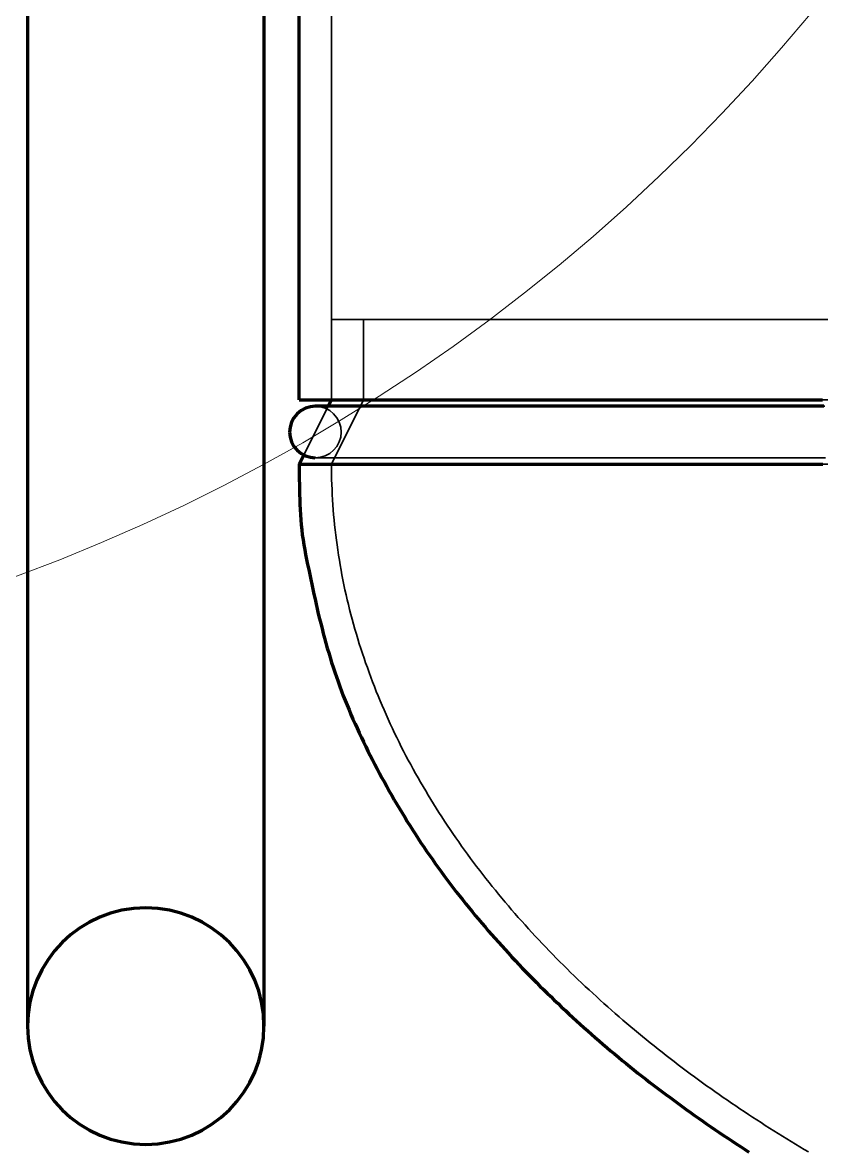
# Model space of a CAD drawing. Header units: millimetres. Extents: x 0 to 2382, y 0 to 420.
# Drawn here: x 269.16 to 277.1, y 219.55 to 230.75 of the extents above; entities that cross this region are included whole.
import ezdxf

# ---------------------------------------------------------------- set-up
doc = ezdxf.new("R2010")
doc.units = ezdxf.units.MM
doc.linetypes.add('IRAM-E-TRAZOS', pattern=[5, 4, -1])
for name, color, linetype, lineweight in [('01-VISIBLE', 7, 'CONTINUOUS', 70), ('02-OCULTA', 4, 'IRAM-E-TRAZOS', 35), ('08-FINA', 5, 'CONTINUOUS', 18)]:
    doc.layers.add(name, color=color, linetype=linetype, lineweight=lineweight)

msp = doc.modelspace()

# ---------------------------------------------------------------- linework, layer by layer
at = {"layer": '01-VISIBLE'}
for p, q in [((269.212, 234.317), (269.212, 230.5)), ((271.562, 234.317), (271.562, 230.5)), ((271.912, 227), (271.912, 231)), ((272.232, 227), (272.2, 226.936)), ((271.958, 226.451), (271.912, 226.36))]:
    msp.add_line(p, q, dxfattribs=at)
for points in [[(269.212, 230.5), (269.212, 230.45), (269.212, 230.4), (269.212, 230.35), (269.212, 230.299), (269.212, 230.249), (269.212, 230.199), (269.212, 230.149), (269.212, 230.099), (269.212, 230.049), (269.212, 229.999), (269.212, 229.949), (269.212, 229.898), (269.212, 229.848), (269.212, 229.798), (269.212, 229.748), (269.212, 229.698), (269.212, 229.648), (269.212, 229.598), (269.212, 229.548), (269.212, 229.497), (269.212, 229.447), (269.212, 229.397), (269.212, 229.347), (269.212, 229.297), (269.212, 229.247), (269.212, 229.197), (269.212, 229.147), (269.212, 229.096), (269.212, 229.046), (269.212, 228.996), (269.212, 228.946), (269.212, 228.896), (269.212, 228.846), (269.212, 228.796), (269.212, 228.746), (269.212, 228.695), (269.212, 228.645), (269.212, 228.595), (269.212, 228.545), (269.212, 228.495), (269.212, 228.445), (269.212, 228.395), (269.212, 228.345), (269.212, 228.294), (269.212, 228.244), (269.212, 228.194), (269.212, 228.144), (269.212, 228.094), (269.212, 228.044), (269.212, 227.994), (269.212, 227.944), (269.212, 227.893), (269.212, 227.843), (269.212, 227.793), (269.212, 227.743), (269.212, 227.693), (269.212, 227.643), (269.212, 227.593), (269.212, 227.543), (269.212, 227.492), (269.212, 227.442), (269.212, 227.392), (269.212, 227.342), (269.212, 227.292), (269.212, 227.242), (269.212, 227.192), (269.212, 227.142), (269.212, 227.091), (269.212, 227.041), (269.212, 226.991), (269.212, 226.941), (269.212, 226.891), (269.212, 226.841), (269.212, 226.791), (269.212, 226.741), (269.212, 226.69), (269.212, 226.64), (269.212, 226.59), (269.212, 226.54), (269.212, 226.49), (269.212, 226.44), (269.212, 226.39), (269.212, 226.34), (269.212, 226.289), (269.212, 226.239), (269.212, 226.189), (269.212, 226.139), (269.212, 226.089), (269.212, 226.039), (269.212, 225.989), (269.212, 225.939), (269.212, 225.888), (269.212, 225.838), (269.212, 225.788), (269.212, 225.738), (269.212, 225.688), (269.212, 225.638), (269.212, 225.588), (269.212, 225.538), (269.212, 225.487), (269.212, 225.437), (269.212, 225.387), (269.212, 225.337), (269.212, 225.287), (269.212, 225.237), (269.212, 225.187), (269.212, 225.137), (269.212, 225.086), (269.212, 225.036), (269.212, 224.986), (269.212, 224.936), (269.212, 224.886), (269.212, 224.836), (269.212, 224.786), (269.212, 224.736), (269.212, 224.685), (269.212, 224.635), (269.212, 224.585), (269.212, 224.535), (269.212, 224.485), (269.212, 224.435), (269.212, 224.385), (269.212, 224.335), (269.212, 224.284), (269.212, 224.234), (269.212, 224.184), (269.212, 224.134), (269.212, 224.084), (269.212, 224.034), (269.212, 223.984), (269.212, 223.934), (269.212, 223.883), (269.212, 223.833), (269.212, 223.783), (269.212, 223.733), (269.212, 223.683), (269.212, 223.633), (269.212, 223.583), (269.212, 223.533), (269.212, 223.482), (269.212, 223.432), (269.212, 223.382), (269.212, 223.332), (269.212, 223.282), (269.212, 223.232), (269.212, 223.182), (269.212, 223.132), (269.212, 223.081), (269.212, 223.031), (269.212, 222.981), (269.212, 222.931), (269.212, 222.881), (269.212, 222.831), (269.212, 222.781), (269.212, 222.731), (269.212, 222.68), (269.212, 222.63), (269.212, 222.58), (269.212, 222.53), (269.212, 222.48), (269.212, 222.43), (269.212, 222.38), (269.212, 222.33), (269.212, 222.279), (269.212, 222.229), (269.212, 222.179), (269.212, 222.129), (269.212, 222.079), (269.212, 222.029), (269.212, 221.979), (269.212, 221.929), (269.212, 221.878), (269.212, 221.828), (269.212, 221.778), (269.212, 221.728), (269.212, 221.678), (269.212, 221.628), (269.212, 221.578), (269.212, 221.528), (269.212, 221.477), (269.212, 221.427), (269.212, 221.377), (269.212, 221.327), (269.212, 221.277), (269.212, 221.227), (269.212, 221.177), (269.212, 221.127), (269.212, 221.076), (269.212, 221.026), (269.212, 220.976), (269.212, 220.926), (269.212, 220.876), (269.212, 220.826), (269.212, 220.776)], [(271.562, 230.5), (271.562, 230.45), (271.562, 230.4), (271.562, 230.35), (271.562, 230.299), (271.562, 230.249), (271.562, 230.199), (271.562, 230.149), (271.562, 230.099), (271.562, 230.049), (271.562, 229.999), (271.562, 229.949), (271.562, 229.898), (271.562, 229.848), (271.562, 229.798), (271.562, 229.748), (271.562, 229.698), (271.562, 229.648), (271.562, 229.598), (271.562, 229.548), (271.562, 229.497), (271.562, 229.447), (271.562, 229.397), (271.562, 229.347), (271.562, 229.297), (271.562, 229.247), (271.562, 229.197), (271.562, 229.147), (271.562, 229.096), (271.562, 229.046), (271.562, 228.996), (271.562, 228.946), (271.562, 228.896), (271.562, 228.846), (271.562, 228.796), (271.562, 228.746), (271.562, 228.695), (271.562, 228.645), (271.562, 228.595), (271.562, 228.545), (271.562, 228.495), (271.562, 228.445), (271.562, 228.395), (271.562, 228.345), (271.562, 228.294), (271.562, 228.244), (271.562, 228.194), (271.562, 228.144), (271.562, 228.094), (271.562, 228.044), (271.562, 227.994), (271.562, 227.944), (271.562, 227.893), (271.562, 227.843), (271.562, 227.793), (271.562, 227.743), (271.562, 227.693), (271.562, 227.643), (271.562, 227.593), (271.562, 227.543), (271.562, 227.492), (271.562, 227.442), (271.562, 227.392), (271.562, 227.342), (271.562, 227.292), (271.562, 227.242), (271.562, 227.192), (271.562, 227.142), (271.562, 227.091), (271.562, 227.041), (271.562, 226.991), (271.562, 226.941), (271.562, 226.891), (271.562, 226.841), (271.562, 226.791), (271.562, 226.741), (271.562, 226.69), (271.562, 226.64), (271.562, 226.59), (271.562, 226.54), (271.562, 226.49), (271.562, 226.44), (271.562, 226.39), (271.562, 226.34), (271.562, 226.289), (271.562, 226.239), (271.562, 226.189), (271.562, 226.139), (271.562, 226.089), (271.562, 226.039), (271.562, 225.989), (271.562, 225.939), (271.562, 225.888), (271.562, 225.838), (271.562, 225.788), (271.562, 225.738), (271.562, 225.688), (271.562, 225.638), (271.562, 225.588), (271.562, 225.538), (271.562, 225.487), (271.562, 225.437), (271.562, 225.387), (271.562, 225.337), (271.562, 225.287), (271.562, 225.237), (271.562, 225.187), (271.562, 225.137), (271.562, 225.086), (271.562, 225.036), (271.562, 224.986), (271.562, 224.936), (271.562, 224.886), (271.562, 224.836), (271.562, 224.786), (271.562, 224.736), (271.562, 224.685), (271.562, 224.635), (271.562, 224.585), (271.562, 224.535), (271.562, 224.485), (271.562, 224.435), (271.562, 224.385), (271.562, 224.335), (271.562, 224.284), (271.562, 224.234), (271.562, 224.184), (271.562, 224.134), (271.562, 224.084), (271.562, 224.034), (271.562, 223.984), (271.562, 223.934), (271.562, 223.883), (271.562, 223.833), (271.562, 223.783), (271.562, 223.733), (271.562, 223.683), (271.562, 223.633), (271.562, 223.583), (271.562, 223.533), (271.562, 223.482), (271.562, 223.432), (271.562, 223.382), (271.562, 223.332), (271.562, 223.282), (271.562, 223.232), (271.562, 223.182), (271.562, 223.132), (271.562, 223.081), (271.562, 223.031), (271.562, 222.981), (271.562, 222.931), (271.562, 222.881), (271.562, 222.831), (271.562, 222.781), (271.562, 222.731), (271.562, 222.68), (271.562, 222.63), (271.562, 222.58), (271.562, 222.53), (271.562, 222.48), (271.562, 222.43), (271.562, 222.38), (271.562, 222.33), (271.562, 222.279), (271.562, 222.229), (271.562, 222.179), (271.562, 222.129), (271.562, 222.079), (271.562, 222.029), (271.562, 221.979), (271.562, 221.929), (271.562, 221.878), (271.562, 221.828), (271.562, 221.778), (271.562, 221.728), (271.562, 221.678), (271.562, 221.628), (271.562, 221.578), (271.562, 221.528), (271.562, 221.477), (271.562, 221.427), (271.562, 221.377), (271.562, 221.327), (271.562, 221.277), (271.562, 221.227), (271.562, 221.177), (271.562, 221.127), (271.562, 221.076), (271.562, 221.026), (271.562, 220.976), (271.562, 220.926), (271.562, 220.876), (271.562, 220.826), (271.562, 220.776)], [(272.072, 226.936), (272.023, 226.931), (271.975, 226.917), (271.93, 226.893), (271.891, 226.861), (271.86, 226.822), (271.836, 226.778), (271.821, 226.73), (271.816, 226.68)], [(271.912, 227), (271.962, 227), (272.012, 227), (272.062, 227), (272.112, 227), (272.163, 227), (272.213, 227), (272.263, 227), (272.313, 227), (272.363, 227), (272.413, 227), (272.463, 227), (272.513, 227), (272.563, 227), (272.613, 227), (272.663, 227), (272.713, 227), (272.763, 227), (272.813, 227), (272.863, 227), (272.913, 227), (272.963, 227), (273.013, 227), (273.063, 227), (273.113, 227), (273.163, 227), (273.213, 227), (273.263, 227), (273.313, 227), (273.363, 227), (273.413, 227), (273.463, 227), (273.513, 227), (273.563, 227), (273.613, 227), (273.663, 227), (273.713, 227), (273.763, 227), (273.813, 227), (273.863, 227), (273.913, 227), (273.963, 227), (274.013, 227), (274.063, 227), (274.113, 227), (274.163, 227), (274.213, 227), (274.263, 227), (274.313, 227), (274.363, 227), (274.413, 227), (274.463, 227), (274.513, 227), (274.563, 227), (274.613, 227), (274.663, 227), (274.713, 227), (274.763, 227), (274.813, 227), (274.863, 227), (274.913, 227), (274.963, 227), (275.013, 227), (275.063, 227), (275.113, 227), (275.163, 227), (275.213, 227), (275.263, 227), (275.313, 227), (275.363, 227), (275.413, 227), (275.463, 227), (275.513, 227), (275.563, 227), (275.613, 227), (275.663, 227), (275.713, 227), (275.763, 227), (275.813, 227), (275.863, 227), (275.913, 227), (275.963, 227), (276.013, 227), (276.063, 227), (276.113, 227), (276.163, 227), (276.213, 227), (276.263, 227), (276.313, 227), (276.363, 227), (276.413, 227), (276.463, 227), (276.513, 227), (276.563, 227), (276.613, 227), (276.663, 227), (276.713, 227), (276.763, 227), (276.813, 227), (276.863, 227), (276.913, 227), (276.963, 227), (277.013, 227), (277.063, 227), (277.113, 227)], [(272.072, 226.936), (272.072, 226.936), (272.072, 226.936), (272.072, 226.936), (272.072, 226.936), (272.072, 226.936), (272.072, 226.936)], [(277.124, 226.936), (277.074, 226.936), (277.024, 226.936), (276.974, 226.936), (276.924, 226.936), (276.874, 226.936), (276.824, 226.936), (276.774, 226.936), (276.724, 226.936), (276.674, 226.936), (276.624, 226.936), (276.574, 226.936), (276.524, 226.936), (276.474, 226.936), (276.424, 226.936), (276.374, 226.936), (276.324, 226.936), (276.274, 226.936), (276.224, 226.936), (276.174, 226.936), (276.124, 226.936), (276.074, 226.936), (276.024, 226.936), (275.974, 226.936), (275.924, 226.936), (275.874, 226.936), (275.824, 226.936), (275.774, 226.936), (275.724, 226.936), (275.674, 226.936), (275.624, 226.936), (275.574, 226.936), (275.524, 226.936), (275.474, 226.936), (275.424, 226.936), (275.374, 226.936), (275.324, 226.936), (275.274, 226.936), (275.224, 226.936), (275.173, 226.936), (275.123, 226.936), (275.073, 226.936), (275.023, 226.936), (274.973, 226.936), (274.923, 226.936), (274.873, 226.936), (274.823, 226.936), (274.773, 226.936), (274.723, 226.936), (274.673, 226.936), (274.623, 226.936), (274.573, 226.936), (274.523, 226.936), (274.473, 226.936), (274.423, 226.936), (274.373, 226.936), (274.323, 226.936), (274.273, 226.936), (274.223, 226.936), (274.173, 226.936), (274.123, 226.936), (274.073, 226.936), (274.023, 226.936), (273.973, 226.936), (273.923, 226.936), (273.873, 226.936), (273.823, 226.936), (273.773, 226.936), (273.723, 226.936), (273.673, 226.936), (273.623, 226.936), (273.573, 226.936), (273.523, 226.936), (273.473, 226.936), (273.423, 226.936), (273.373, 226.936), (273.323, 226.936), (273.273, 226.936), (273.223, 226.936), (273.173, 226.936), (273.123, 226.936), (273.073, 226.936), (273.023, 226.936), (272.973, 226.936), (272.923, 226.936), (272.873, 226.936), (272.823, 226.936), (272.773, 226.936), (272.723, 226.936), (272.673, 226.936), (272.623, 226.936), (272.573, 226.936), (272.523, 226.936), (272.473, 226.936), (272.423, 226.936), (272.373, 226.936), (272.323, 226.936), (272.273, 226.936), (272.223, 226.936), (272.173, 226.936), (272.123, 226.936), (272.072, 226.936)], [(271.816, 226.68), (271.821, 226.63), (271.836, 226.582), (271.86, 226.538), (271.891, 226.499), (271.93, 226.467), (271.975, 226.443), (272.023, 226.429), (272.072, 226.424)], [(271.912, 226.36), (271.963, 226.36), (272.013, 226.36), (272.063, 226.36), (272.113, 226.36), (272.163, 226.36), (272.213, 226.36), (272.263, 226.36), (272.313, 226.36), (272.363, 226.36), (272.413, 226.36), (272.463, 226.36), (272.513, 226.36), (272.563, 226.36), (272.613, 226.36), (272.663, 226.36), (272.713, 226.36), (272.763, 226.36), (272.813, 226.36), (272.863, 226.36), (272.913, 226.36), (272.963, 226.36), (273.013, 226.36), (273.063, 226.36), (273.113, 226.36), (273.163, 226.36), (273.213, 226.36), (273.263, 226.36), (273.314, 226.36), (273.364, 226.36), (273.414, 226.36), (273.464, 226.36), (273.514, 226.36), (273.564, 226.36), (273.614, 226.36), (273.664, 226.36), (273.714, 226.36), (273.764, 226.36), (273.814, 226.36), (273.864, 226.36), (273.914, 226.36), (273.964, 226.36), (274.014, 226.36), (274.064, 226.36), (274.114, 226.36), (274.164, 226.36), (274.214, 226.36), (274.264, 226.36), (274.314, 226.36), (274.364, 226.36), (274.414, 226.36), (274.464, 226.36), (274.514, 226.36), (274.564, 226.36), (274.614, 226.36), (274.665, 226.36), (274.715, 226.36), (274.765, 226.36), (274.815, 226.36), (274.865, 226.36), (274.915, 226.36), (274.965, 226.36), (275.015, 226.36), (275.065, 226.36), (275.115, 226.36), (275.165, 226.36), (275.215, 226.36), (275.265, 226.36), (275.315, 226.36), (275.365, 226.36), (275.415, 226.36), (275.465, 226.36), (275.515, 226.36), (275.565, 226.36), (275.615, 226.36), (275.665, 226.36), (275.715, 226.36), (275.765, 226.36), (275.815, 226.36), (275.865, 226.36), (275.915, 226.36), (275.965, 226.36), (276.016, 226.36), (276.066, 226.36), (276.116, 226.36), (276.166, 226.36), (276.216, 226.36), (276.266, 226.36), (276.316, 226.36), (276.366, 226.36), (276.416, 226.36), (276.466, 226.36), (276.516, 226.36), (276.566, 226.36), (276.616, 226.36), (276.666, 226.36), (276.716, 226.36), (276.766, 226.36), (276.816, 226.36), (276.866, 226.36), (276.916, 226.36), (276.966, 226.36), (277.016, 226.36), (277.066, 226.36), (277.116, 226.36)], [(271.912, 226.36), (271.912, 226.31), (271.913, 226.26), (271.913, 226.21), (271.914, 226.16), (271.915, 226.109), (271.916, 226.059), (271.917, 226.009), (271.919, 225.959), (271.921, 225.909), (271.924, 225.859), (271.928, 225.809), (271.932, 225.759), (271.937, 225.709), (271.943, 225.659), (271.95, 225.61), (271.958, 225.56), (271.967, 225.511), (271.976, 225.462), (271.985, 225.412), (271.995, 225.363), (272.006, 225.314), (272.016, 225.265), (272.026, 225.216), (272.037, 225.167), (272.047, 225.118), (272.058, 225.069), (272.069, 225.02), (272.08, 224.971), (272.091, 224.922), (272.102, 224.874), (272.114, 224.825), (272.126, 224.776), (272.139, 224.728), (272.151, 224.679), (272.164, 224.631), (272.178, 224.583), (272.191, 224.534), (272.205, 224.486), (272.219, 224.438), (272.234, 224.39), (272.249, 224.342), (272.265, 224.295), (272.281, 224.247), (272.298, 224.2), (272.315, 224.153), (272.333, 224.106), (272.35, 224.059), (272.369, 224.013), (272.388, 223.966), (272.407, 223.92), (272.426, 223.874), (272.446, 223.828), (272.467, 223.782), (272.487, 223.736), (272.508, 223.691), (272.53, 223.645), (272.551, 223.6), (272.573, 223.555), (272.595, 223.51), (272.618, 223.465), (272.64, 223.421), (272.664, 223.376), (272.687, 223.332), (272.71, 223.287), (272.734, 223.243), (272.758, 223.199), (272.783, 223.156), (272.807, 223.112), (272.832, 223.068), (272.857, 223.025), (272.882, 222.982), (272.908, 222.939), (272.934, 222.896), (272.96, 222.853), (272.986, 222.81), (273.013, 222.768), (273.04, 222.725), (273.067, 222.683), (273.094, 222.641), (273.122, 222.599), (273.15, 222.558), (273.178, 222.516), (273.206, 222.475), (273.235, 222.434), (273.264, 222.393), (273.293, 222.352), (273.323, 222.312), (273.352, 222.271), (273.382, 222.231), (273.412, 222.191), (273.443, 222.151), (273.473, 222.112), (273.504, 222.072), (273.535, 222.033), (273.567, 221.993), (273.598, 221.954), (273.63, 221.916), (273.662, 221.877), (273.694, 221.838), (273.726, 221.8), (273.759, 221.762), (273.791, 221.724), (273.824, 221.686), (273.857, 221.649), (273.891, 221.611), (273.924, 221.574), (273.958, 221.537), (273.992, 221.5), (274.026, 221.463), (274.06, 221.426), (274.094, 221.39), (274.129, 221.353), (274.163, 221.317), (274.198, 221.281), (274.233, 221.246), (274.269, 221.21), (274.304, 221.174), (274.34, 221.139), (274.375, 221.104), (274.411, 221.069), (274.447, 221.034), (274.484, 221), (274.52, 220.965), (274.557, 220.931), (274.593, 220.897), (274.63, 220.863), (274.667, 220.829), (274.704, 220.795), (274.742, 220.762), (274.779, 220.728), (274.817, 220.695), (274.854, 220.662), (274.892, 220.629), (274.93, 220.597), (274.968, 220.564), (275.007, 220.532), (275.045, 220.5), (275.084, 220.468), (275.122, 220.436), (275.161, 220.404), (275.2, 220.373), (275.239, 220.341), (275.278, 220.31), (275.318, 220.279), (275.357, 220.248), (275.397, 220.217), (275.437, 220.187), (275.476, 220.156), (275.516, 220.126), (275.556, 220.096), (275.597, 220.066), (275.637, 220.036), (275.677, 220.007), (275.718, 219.977), (275.758, 219.948), (275.799, 219.918), (275.84, 219.889), (275.881, 219.861), (275.922, 219.832), (275.963, 219.803), (276.004, 219.775), (276.046, 219.746), (276.087, 219.718), (276.129, 219.69), (276.171, 219.662), (276.212, 219.635), (276.254, 219.607), (276.296, 219.58), (276.338, 219.552), (276.38, 219.525)]]:
    msp.add_lwpolyline(points, dxfattribs=at)
for start, end in [(90, 180), (0, 90), (180, -90), (179.9978, 180), (180, 0), (-90, 0), (0, 0.0022)]:
    msp.add_arc((270.387, 220.776), 1.175, start, end, dxfattribs=at)
at = {"layer": '02-OCULTA'}
for p, q in [((272.232, 227), (272.232, 291)), ((269.212, 230.5), (269.212, 234.273)), ((271.562, 230.5), (271.562, 234.273)), ((272.232, 227), (272.232, 227.8)), ((272.552, 227.8), (272.552, 227)), ((272.2, 226.936), (271.958, 226.451)), ((272.552, 227), (272.232, 226.36))]:
    msp.add_line(p, q, dxfattribs=at)
for points in [[(269.212, 230.5), (269.212, 230.45), (269.212, 230.4), (269.212, 230.35), (269.212, 230.299), (269.212, 230.249), (269.212, 230.199), (269.212, 230.149), (269.212, 230.099), (269.212, 230.049), (269.212, 229.999), (269.212, 229.949), (269.212, 229.898), (269.212, 229.848), (269.212, 229.798), (269.212, 229.748), (269.212, 229.698), (269.212, 229.648), (269.212, 229.598), (269.212, 229.548), (269.212, 229.497), (269.212, 229.447), (269.212, 229.397), (269.212, 229.347), (269.212, 229.297), (269.212, 229.247), (269.212, 229.197), (269.212, 229.147), (269.212, 229.096), (269.212, 229.046), (269.212, 228.996), (269.212, 228.946), (269.212, 228.896), (269.212, 228.846), (269.212, 228.796), (269.212, 228.746), (269.212, 228.695), (269.212, 228.645), (269.212, 228.595), (269.212, 228.545), (269.212, 228.495), (269.212, 228.445), (269.212, 228.395), (269.212, 228.345), (269.212, 228.294), (269.212, 228.244), (269.212, 228.194), (269.212, 228.144), (269.212, 228.094), (269.212, 228.044), (269.212, 227.994), (269.212, 227.944), (269.212, 227.893), (269.212, 227.843), (269.212, 227.793), (269.212, 227.743), (269.212, 227.693), (269.212, 227.643), (269.212, 227.593), (269.212, 227.543), (269.212, 227.492), (269.212, 227.442), (269.212, 227.392), (269.212, 227.342), (269.212, 227.292), (269.212, 227.242), (269.212, 227.192), (269.212, 227.142), (269.212, 227.091), (269.212, 227.041), (269.212, 226.991), (269.212, 226.941), (269.212, 226.891), (269.212, 226.841), (269.212, 226.791), (269.212, 226.741), (269.212, 226.69), (269.212, 226.64), (269.212, 226.59), (269.212, 226.54), (269.212, 226.49), (269.212, 226.44), (269.212, 226.39), (269.212, 226.34), (269.212, 226.289), (269.212, 226.239), (269.212, 226.189), (269.212, 226.139), (269.212, 226.089), (269.212, 226.039), (269.212, 225.989), (269.212, 225.939), (269.212, 225.888), (269.212, 225.838), (269.212, 225.788), (269.212, 225.738), (269.212, 225.688), (269.212, 225.638), (269.212, 225.588), (269.212, 225.538), (269.212, 225.487), (269.212, 225.437), (269.212, 225.387), (269.212, 225.337), (269.212, 225.287), (269.212, 225.237), (269.212, 225.187), (269.212, 225.137), (269.212, 225.086), (269.212, 225.036), (269.212, 224.986), (269.212, 224.936), (269.212, 224.886), (269.212, 224.836), (269.212, 224.786), (269.212, 224.736), (269.212, 224.685), (269.212, 224.635), (269.212, 224.585), (269.212, 224.535), (269.212, 224.485), (269.212, 224.435), (269.212, 224.385), (269.212, 224.335), (269.212, 224.284), (269.212, 224.234), (269.212, 224.184), (269.212, 224.134), (269.212, 224.084), (269.212, 224.034), (269.212, 223.984), (269.212, 223.934), (269.212, 223.883), (269.212, 223.833), (269.212, 223.783), (269.212, 223.733), (269.212, 223.683), (269.212, 223.633), (269.212, 223.583), (269.212, 223.533), (269.212, 223.482), (269.212, 223.432), (269.212, 223.382), (269.212, 223.332), (269.212, 223.282), (269.212, 223.232), (269.212, 223.182), (269.212, 223.132), (269.212, 223.081), (269.212, 223.031), (269.212, 222.981), (269.212, 222.931), (269.212, 222.881), (269.212, 222.831), (269.212, 222.781), (269.212, 222.731), (269.212, 222.68), (269.212, 222.63), (269.212, 222.58), (269.212, 222.53), (269.212, 222.48), (269.212, 222.43), (269.212, 222.38), (269.212, 222.33), (269.212, 222.279), (269.212, 222.229), (269.212, 222.179), (269.212, 222.129), (269.212, 222.079), (269.212, 222.029), (269.212, 221.979), (269.212, 221.929), (269.212, 221.878), (269.212, 221.828), (269.212, 221.778), (269.212, 221.728), (269.212, 221.678), (269.212, 221.628), (269.212, 221.578), (269.212, 221.528), (269.212, 221.477), (269.212, 221.427), (269.212, 221.377), (269.212, 221.327), (269.212, 221.277), (269.212, 221.227), (269.212, 221.177), (269.212, 221.127), (269.212, 221.076), (269.212, 221.026), (269.212, 220.976), (269.212, 220.926), (269.212, 220.876), (269.212, 220.826), (269.212, 220.776)], [(271.562, 230.5), (271.562, 230.45), (271.562, 230.4), (271.562, 230.35), (271.562, 230.299), (271.562, 230.249), (271.562, 230.199), (271.562, 230.149), (271.562, 230.099), (271.562, 230.049), (271.562, 229.999), (271.562, 229.949), (271.562, 229.898), (271.562, 229.848), (271.562, 229.798), (271.562, 229.748), (271.562, 229.698), (271.562, 229.648), (271.562, 229.598), (271.562, 229.548), (271.562, 229.497), (271.562, 229.447), (271.562, 229.397), (271.562, 229.347), (271.562, 229.297), (271.562, 229.247), (271.562, 229.197), (271.562, 229.147), (271.562, 229.096), (271.562, 229.046), (271.562, 228.996), (271.562, 228.946), (271.562, 228.896), (271.562, 228.846), (271.562, 228.796), (271.562, 228.746), (271.562, 228.695), (271.562, 228.645), (271.562, 228.595), (271.562, 228.545), (271.562, 228.495), (271.562, 228.445), (271.562, 228.395), (271.562, 228.345), (271.562, 228.294), (271.562, 228.244), (271.562, 228.194), (271.562, 228.144), (271.562, 228.094), (271.562, 228.044), (271.562, 227.994), (271.562, 227.944), (271.562, 227.893), (271.562, 227.843), (271.562, 227.793), (271.562, 227.743), (271.562, 227.693), (271.562, 227.643), (271.562, 227.593), (271.562, 227.543), (271.562, 227.492), (271.562, 227.442), (271.562, 227.392), (271.562, 227.342), (271.562, 227.292), (271.562, 227.242), (271.562, 227.192), (271.562, 227.142), (271.562, 227.091), (271.562, 227.041), (271.562, 226.991), (271.562, 226.941), (271.562, 226.891), (271.562, 226.841), (271.562, 226.791), (271.562, 226.741), (271.562, 226.69), (271.562, 226.64), (271.562, 226.59), (271.562, 226.54), (271.562, 226.49), (271.562, 226.44), (271.562, 226.39), (271.562, 226.34), (271.562, 226.289), (271.562, 226.239), (271.562, 226.189), (271.562, 226.139), (271.562, 226.089), (271.562, 226.039), (271.562, 225.989), (271.562, 225.939), (271.562, 225.888), (271.562, 225.838), (271.562, 225.788), (271.562, 225.738), (271.562, 225.688), (271.562, 225.638), (271.562, 225.588), (271.562, 225.538), (271.562, 225.487), (271.562, 225.437), (271.562, 225.387), (271.562, 225.337), (271.562, 225.287), (271.562, 225.237), (271.562, 225.187), (271.562, 225.137), (271.562, 225.086), (271.562, 225.036), (271.562, 224.986), (271.562, 224.936), (271.562, 224.886), (271.562, 224.836), (271.562, 224.786), (271.562, 224.736), (271.562, 224.685), (271.562, 224.635), (271.562, 224.585), (271.562, 224.535), (271.562, 224.485), (271.562, 224.435), (271.562, 224.385), (271.562, 224.335), (271.562, 224.284), (271.562, 224.234), (271.562, 224.184), (271.562, 224.134), (271.562, 224.084), (271.562, 224.034), (271.562, 223.984), (271.562, 223.934), (271.562, 223.883), (271.562, 223.833), (271.562, 223.783), (271.562, 223.733), (271.562, 223.683), (271.562, 223.633), (271.562, 223.583), (271.562, 223.533), (271.562, 223.482), (271.562, 223.432), (271.562, 223.382), (271.562, 223.332), (271.562, 223.282), (271.562, 223.232), (271.562, 223.182), (271.562, 223.132), (271.562, 223.081), (271.562, 223.031), (271.562, 222.981), (271.562, 222.931), (271.562, 222.881), (271.562, 222.831), (271.562, 222.781), (271.562, 222.731), (271.562, 222.68), (271.562, 222.63), (271.562, 222.58), (271.562, 222.53), (271.562, 222.48), (271.562, 222.43), (271.562, 222.38), (271.562, 222.33), (271.562, 222.279), (271.562, 222.229), (271.562, 222.179), (271.562, 222.129), (271.562, 222.079), (271.562, 222.029), (271.562, 221.979), (271.562, 221.929), (271.562, 221.878), (271.562, 221.828), (271.562, 221.778), (271.562, 221.728), (271.562, 221.678), (271.562, 221.628), (271.562, 221.578), (271.562, 221.528), (271.562, 221.477), (271.562, 221.427), (271.562, 221.377), (271.562, 221.327), (271.562, 221.277), (271.562, 221.227), (271.562, 221.177), (271.562, 221.127), (271.562, 221.076), (271.562, 221.026), (271.562, 220.976), (271.562, 220.926), (271.562, 220.876), (271.562, 220.826), (271.562, 220.776)], [(277.142, 227.8), (277.092, 227.8), (277.042, 227.8), (276.992, 227.8), (276.942, 227.8), (276.891, 227.8), (276.841, 227.8), (276.791, 227.8), (276.741, 227.8), (276.691, 227.8), (276.641, 227.8), (276.591, 227.8), (276.541, 227.8), (276.491, 227.8), (276.441, 227.8), (276.39, 227.8), (276.34, 227.8), (276.29, 227.8), (276.24, 227.8), (276.19, 227.8), (276.14, 227.8), (276.09, 227.8), (276.04, 227.8), (275.99, 227.8), (275.94, 227.8), (275.889, 227.8), (275.839, 227.8), (275.789, 227.8), (275.739, 227.8), (275.689, 227.8), (275.639, 227.8), (275.589, 227.8), (275.539, 227.8), (275.489, 227.8), (275.439, 227.8), (275.389, 227.8), (275.338, 227.8), (275.288, 227.8), (275.238, 227.8), (275.188, 227.8), (275.138, 227.8), (275.088, 227.8), (275.038, 227.8), (274.988, 227.8), (274.938, 227.8), (274.888, 227.8), (274.837, 227.8), (274.787, 227.8), (274.737, 227.8), (274.687, 227.8), (274.637, 227.8), (274.587, 227.8), (274.537, 227.8), (274.487, 227.8), (274.437, 227.8), (274.387, 227.8), (274.337, 227.8), (274.286, 227.8), (274.236, 227.8), (274.186, 227.8), (274.136, 227.8), (274.086, 227.8), (274.036, 227.8), (273.986, 227.8), (273.936, 227.8), (273.886, 227.8), (273.836, 227.8), (273.785, 227.8), (273.735, 227.8), (273.685, 227.8), (273.635, 227.8), (273.585, 227.8), (273.535, 227.8), (273.485, 227.8), (273.435, 227.8), (273.385, 227.8), (273.335, 227.8), (273.285, 227.8), (273.234, 227.8), (273.184, 227.8), (273.134, 227.8), (273.084, 227.8), (273.034, 227.8), (272.984, 227.8), (272.934, 227.8), (272.884, 227.8), (272.834, 227.8), (272.784, 227.8), (272.733, 227.8), (272.683, 227.8), (272.633, 227.8), (272.583, 227.8), (272.533, 227.8), (272.483, 227.8), (272.433, 227.8), (272.383, 227.8), (272.333, 227.8), (272.283, 227.8), (272.232, 227.8)], [(272.232, 227.8), (272.311, 227.8), (272.389, 227.8), (272.468, 227.8), (272.546, 227.8), (272.624, 227.8), (272.703, 227.8), (272.781, 227.8), (272.86, 227.8), (272.938, 227.8), (273.016, 227.8), (273.095, 227.8), (273.173, 227.8), (273.252, 227.8), (273.33, 227.8), (273.408, 227.8), (273.487, 227.8), (273.565, 227.8), (273.644, 227.8), (273.722, 227.8), (273.8, 227.8), (273.879, 227.8), (273.957, 227.8), (274.036, 227.8), (274.114, 227.8), (274.192, 227.8), (274.271, 227.8), (274.349, 227.8), (274.428, 227.8), (274.506, 227.8), (274.584, 227.8), (274.663, 227.8), (274.741, 227.8), (274.82, 227.8), (274.898, 227.8), (274.976, 227.8), (275.055, 227.8), (275.133, 227.8), (275.212, 227.8), (275.29, 227.8), (275.368, 227.8), (275.447, 227.8), (275.525, 227.8), (275.604, 227.8), (275.682, 227.8), (275.76, 227.8), (275.839, 227.8), (275.917, 227.8), (275.996, 227.8), (276.074, 227.8), (276.152, 227.8), (276.231, 227.8), (276.309, 227.8), (276.388, 227.8), (276.466, 227.8), (276.544, 227.8), (276.623, 227.8), (276.701, 227.8), (276.78, 227.8), (276.858, 227.8), (276.936, 227.8), (277.015, 227.8), (277.093, 227.8), (277.172, 227.8)], [(277.105, 227.8), (277.055, 227.8), (277.005, 227.8), (276.955, 227.8), (276.905, 227.8), (276.855, 227.8), (276.805, 227.8), (276.755, 227.8), (276.705, 227.8), (276.655, 227.8), (276.605, 227.8), (276.555, 227.8), (276.505, 227.8), (276.455, 227.8), (276.405, 227.8), (276.355, 227.8), (276.305, 227.8), (276.255, 227.8), (276.205, 227.8), (276.155, 227.8), (276.105, 227.8), (276.055, 227.8), (276.005, 227.8), (275.955, 227.8), (275.905, 227.8), (275.855, 227.8), (275.805, 227.8), (275.755, 227.8), (275.705, 227.8), (275.655, 227.8), (275.604, 227.8), (275.554, 227.8), (275.504, 227.8), (275.454, 227.8), (275.404, 227.8), (275.354, 227.8), (275.304, 227.8), (275.254, 227.8), (275.204, 227.8), (275.154, 227.8), (275.104, 227.8), (275.054, 227.8), (275.004, 227.8), (274.954, 227.8), (274.904, 227.8), (274.854, 227.8), (274.804, 227.8), (274.754, 227.8), (274.704, 227.8), (274.654, 227.8), (274.604, 227.8), (274.554, 227.8), (274.504, 227.8), (274.454, 227.8), (274.404, 227.8), (274.354, 227.8), (274.304, 227.8), (274.254, 227.8), (274.204, 227.8), (274.154, 227.8), (274.104, 227.8), (274.053, 227.8), (274.003, 227.8), (273.953, 227.8), (273.903, 227.8), (273.853, 227.8), (273.803, 227.8), (273.753, 227.8), (273.703, 227.8), (273.653, 227.8), (273.603, 227.8), (273.553, 227.8), (273.503, 227.8), (273.453, 227.8), (273.403, 227.8), (273.353, 227.8), (273.303, 227.8), (273.253, 227.8), (273.203, 227.8), (273.153, 227.8), (273.103, 227.8), (273.053, 227.8), (273.003, 227.8), (272.953, 227.8), (272.903, 227.8), (272.853, 227.8), (272.803, 227.8), (272.753, 227.8), (272.703, 227.8), (272.653, 227.8), (272.603, 227.8), (272.552, 227.8)], [(272.552, 227.8), (272.629, 227.8), (272.706, 227.8), (272.783, 227.8), (272.86, 227.8), (272.936, 227.8), (273.013, 227.8), (273.09, 227.8), (273.167, 227.8), (273.244, 227.8), (273.32, 227.8), (273.397, 227.8), (273.474, 227.8), (273.551, 227.8), (273.628, 227.8), (273.704, 227.8), (273.781, 227.8), (273.858, 227.8), (273.935, 227.8), (274.012, 227.8), (274.088, 227.8), (274.165, 227.8), (274.242, 227.8), (274.319, 227.8), (274.396, 227.8), (274.472, 227.8), (274.549, 227.8), (274.626, 227.8), (274.703, 227.8), (274.78, 227.8), (274.856, 227.8), (274.933, 227.8), (275.01, 227.8), (275.087, 227.8), (275.164, 227.8), (275.24, 227.8), (275.317, 227.8), (275.394, 227.8), (275.471, 227.8), (275.548, 227.8), (275.624, 227.8), (275.701, 227.8), (275.778, 227.8), (275.855, 227.8), (275.932, 227.8), (276.008, 227.8), (276.085, 227.8), (276.162, 227.8), (276.239, 227.8), (276.316, 227.8), (276.392, 227.8), (276.469, 227.8), (276.546, 227.8), (276.623, 227.8), (276.7, 227.8), (276.776, 227.8), (276.853, 227.8), (276.93, 227.8), (277.007, 227.8), (277.084, 227.8), (277.16, 227.8)], [(277.112, 227), (277.062, 227), (277.012, 227), (276.962, 227), (276.912, 227), (276.862, 227), (276.812, 227), (276.762, 227), (276.712, 227), (276.662, 227), (276.612, 227), (276.562, 227), (276.512, 227), (276.462, 227), (276.412, 227), (276.362, 227), (276.312, 227), (276.262, 227), (276.212, 227), (276.162, 227), (276.112, 227), (276.062, 227), (276.012, 227), (275.962, 227), (275.912, 227), (275.862, 227), (275.812, 227), (275.762, 227), (275.712, 227), (275.662, 227), (275.612, 227), (275.562, 227), (275.512, 227), (275.462, 227), (275.412, 227), (275.362, 227), (275.312, 227), (275.262, 227), (275.212, 227), (275.162, 227), (275.112, 227), (275.062, 227), (275.012, 227), (274.962, 227), (274.912, 227), (274.862, 227), (274.812, 227), (274.762, 227), (274.712, 227), (274.662, 227), (274.612, 227), (274.562, 227), (274.512, 227), (274.462, 227), (274.412, 227), (274.362, 227), (274.312, 227), (274.262, 227), (274.212, 227), (274.162, 227), (274.112, 227), (274.062, 227), (274.012, 227), (273.962, 227), (273.912, 227), (273.862, 227), (273.812, 227), (273.762, 227), (273.712, 227), (273.662, 227), (273.612, 227), (273.562, 227), (273.512, 227), (273.462, 227), (273.412, 227), (273.362, 227), (273.312, 227), (273.262, 227), (273.212, 227), (273.162, 227), (273.112, 227), (273.062, 227), (273.012, 227), (272.962, 227), (272.912, 227), (272.862, 227), (272.812, 227), (272.762, 227), (272.712, 227), (272.662, 227), (272.612, 227), (272.562, 227), (272.512, 227), (272.462, 227), (272.412, 227), (272.362, 227), (272.312, 227), (272.262, 227), (272.212, 227), (272.162, 227), (272.112, 227), (272.062, 227), (272.012, 227), (271.962, 227), (271.912, 227)], [(272.072, 226.936), (272.122, 226.931), (272.17, 226.917), (272.215, 226.893), (272.254, 226.861), (272.285, 226.822), (272.309, 226.778), (272.324, 226.73), (272.328, 226.68), (272.324, 226.63), (272.309, 226.582), (272.285, 226.538), (272.254, 226.499), (272.215, 226.467), (272.17, 226.443), (272.122, 226.429), (272.072, 226.424)], [(277.135, 226.936), (277.085, 226.936), (277.035, 226.936), (276.985, 226.936), (276.935, 226.936), (276.885, 226.936), (276.835, 226.936), (276.784, 226.936), (276.734, 226.936), (276.684, 226.936), (276.634, 226.936), (276.584, 226.936), (276.534, 226.936), (276.484, 226.936), (276.434, 226.936), (276.383, 226.936), (276.333, 226.936), (276.283, 226.936), (276.233, 226.936), (276.183, 226.936), (276.133, 226.936), (276.083, 226.936), (276.033, 226.936), (275.982, 226.936), (275.932, 226.936), (275.882, 226.936), (275.832, 226.936), (275.782, 226.936), (275.732, 226.936), (275.682, 226.936), (275.632, 226.936), (275.581, 226.936), (275.531, 226.936), (275.481, 226.936), (275.431, 226.936), (275.381, 226.936), (275.331, 226.936), (275.281, 226.936), (275.231, 226.936), (275.18, 226.936), (275.13, 226.936), (275.08, 226.936), (275.03, 226.936), (274.98, 226.936), (274.93, 226.936), (274.88, 226.936), (274.829, 226.936), (274.779, 226.936), (274.729, 226.936), (274.679, 226.936), (274.629, 226.936), (274.579, 226.936), (274.529, 226.936), (274.479, 226.936), (274.428, 226.936), (274.378, 226.936), (274.328, 226.936), (274.278, 226.936), (274.228, 226.936), (274.178, 226.936), (274.128, 226.936), (274.078, 226.936), (274.027, 226.936), (273.977, 226.936), (273.927, 226.936), (273.877, 226.936), (273.827, 226.936), (273.777, 226.936), (273.727, 226.936), (273.677, 226.936), (273.626, 226.936), (273.576, 226.936), (273.526, 226.936), (273.476, 226.936), (273.426, 226.936), (273.376, 226.936), (273.326, 226.936), (273.276, 226.936), (273.225, 226.936), (273.175, 226.936), (273.125, 226.936), (273.075, 226.936), (273.025, 226.936), (272.975, 226.936), (272.925, 226.936), (272.875, 226.936), (272.824, 226.936), (272.774, 226.936), (272.724, 226.936), (272.674, 226.936), (272.624, 226.936), (272.574, 226.936), (272.524, 226.936), (272.474, 226.936), (272.423, 226.936), (272.373, 226.936), (272.323, 226.936), (272.273, 226.936), (272.223, 226.936), (272.173, 226.936), (272.123, 226.936), (272.072, 226.936)], [(277.142, 227), (277.092, 227), (277.042, 227), (276.992, 227), (276.942, 227), (276.891, 227), (276.841, 227), (276.791, 227), (276.741, 227), (276.691, 227), (276.641, 227), (276.591, 227), (276.541, 227), (276.491, 227), (276.441, 227), (276.39, 227), (276.34, 227), (276.29, 227), (276.24, 227), (276.19, 227), (276.14, 227), (276.09, 227), (276.04, 227), (275.99, 227), (275.94, 227), (275.889, 227), (275.839, 227), (275.789, 227), (275.739, 227), (275.689, 227), (275.639, 227), (275.589, 227), (275.539, 227), (275.489, 227), (275.439, 227), (275.389, 227), (275.338, 227), (275.288, 227), (275.238, 227), (275.188, 227), (275.138, 227), (275.088, 227), (275.038, 227), (274.988, 227), (274.938, 227), (274.888, 227), (274.837, 227), (274.787, 227), (274.737, 227), (274.687, 227), (274.637, 227), (274.587, 227), (274.537, 227), (274.487, 227), (274.437, 227), (274.387, 227), (274.337, 227), (274.286, 227), (274.236, 227), (274.186, 227), (274.136, 227), (274.086, 227), (274.036, 227), (273.986, 227), (273.936, 227), (273.886, 227), (273.836, 227), (273.785, 227), (273.735, 227), (273.685, 227), (273.635, 227), (273.585, 227), (273.535, 227), (273.485, 227), (273.435, 227), (273.385, 227), (273.335, 227), (273.285, 227), (273.234, 227), (273.184, 227), (273.134, 227), (273.084, 227), (273.034, 227), (272.984, 227), (272.934, 227), (272.884, 227), (272.834, 227), (272.784, 227), (272.733, 227), (272.683, 227), (272.633, 227), (272.583, 227), (272.533, 227), (272.483, 227), (272.433, 227), (272.383, 227), (272.333, 227), (272.283, 227), (272.232, 227)], [(272.232, 227), (272.311, 227), (272.389, 227), (272.468, 227), (272.546, 227), (272.624, 227), (272.703, 227), (272.781, 227), (272.86, 227), (272.938, 227), (273.016, 227), (273.095, 227), (273.173, 227), (273.252, 227), (273.33, 227), (273.408, 227), (273.487, 227), (273.565, 227), (273.644, 227), (273.722, 227), (273.8, 227), (273.879, 227), (273.957, 227), (274.036, 227), (274.114, 227), (274.192, 227), (274.271, 227), (274.349, 227), (274.428, 227), (274.506, 227), (274.584, 227), (274.663, 227), (274.741, 227), (274.82, 227), (274.898, 227), (274.976, 227), (275.055, 227), (275.133, 227), (275.212, 227), (275.29, 227), (275.368, 227), (275.447, 227), (275.525, 227), (275.604, 227), (275.682, 227), (275.76, 227), (275.839, 227), (275.917, 227), (275.996, 227), (276.074, 227), (276.152, 227), (276.231, 227), (276.309, 227), (276.388, 227), (276.466, 227), (276.544, 227), (276.623, 227), (276.701, 227), (276.78, 227), (276.858, 227), (276.936, 227), (277.015, 227), (277.093, 227), (277.172, 227)], [(277.142, 227), (277.092, 227), (277.042, 227), (276.992, 227), (276.942, 227), (276.891, 227), (276.841, 227), (276.791, 227), (276.741, 227), (276.691, 227), (276.641, 227), (276.591, 227), (276.541, 227), (276.491, 227), (276.441, 227), (276.39, 227), (276.34, 227), (276.29, 227), (276.24, 227), (276.19, 227), (276.14, 227), (276.09, 227), (276.04, 227), (275.99, 227), (275.94, 227), (275.889, 227), (275.839, 227), (275.789, 227), (275.739, 227), (275.689, 227), (275.639, 227), (275.589, 227), (275.539, 227), (275.489, 227), (275.439, 227), (275.389, 227), (275.338, 227), (275.288, 227), (275.238, 227), (275.188, 227), (275.138, 227), (275.088, 227), (275.038, 227), (274.988, 227), (274.938, 227), (274.888, 227), (274.837, 227), (274.787, 227), (274.737, 227), (274.687, 227), (274.637, 227), (274.587, 227), (274.537, 227), (274.487, 227), (274.437, 227), (274.387, 227), (274.337, 227), (274.286, 227), (274.236, 227), (274.186, 227), (274.136, 227), (274.086, 227), (274.036, 227), (273.986, 227), (273.936, 227), (273.886, 227), (273.836, 227), (273.785, 227), (273.735, 227), (273.685, 227), (273.635, 227), (273.585, 227), (273.535, 227), (273.485, 227), (273.435, 227), (273.385, 227), (273.335, 227), (273.285, 227), (273.234, 227), (273.184, 227), (273.134, 227), (273.084, 227), (273.034, 227), (272.984, 227), (272.934, 227), (272.884, 227), (272.834, 227), (272.784, 227), (272.733, 227), (272.683, 227), (272.633, 227), (272.583, 227), (272.533, 227), (272.483, 227), (272.433, 227), (272.383, 227), (272.333, 227), (272.283, 227), (272.232, 227)], [(272.232, 227), (272.311, 227), (272.389, 227), (272.468, 227), (272.546, 227), (272.624, 227), (272.703, 227), (272.781, 227), (272.86, 227), (272.938, 227), (273.016, 227), (273.095, 227), (273.173, 227), (273.252, 227), (273.33, 227), (273.408, 227), (273.487, 227), (273.565, 227), (273.644, 227), (273.722, 227), (273.8, 227), (273.879, 227), (273.957, 227), (274.036, 227), (274.114, 227), (274.192, 227), (274.271, 227), (274.349, 227), (274.428, 227), (274.506, 227), (274.584, 227), (274.663, 227), (274.741, 227), (274.82, 227), (274.898, 227), (274.976, 227), (275.055, 227), (275.133, 227), (275.212, 227), (275.29, 227), (275.368, 227), (275.447, 227), (275.525, 227), (275.604, 227), (275.682, 227), (275.76, 227), (275.839, 227), (275.917, 227), (275.996, 227), (276.074, 227), (276.152, 227), (276.231, 227), (276.309, 227), (276.388, 227), (276.466, 227), (276.544, 227), (276.623, 227), (276.701, 227), (276.78, 227), (276.858, 227), (276.936, 227), (277.015, 227), (277.093, 227), (277.172, 227)], [(277.105, 227), (277.055, 227), (277.005, 227), (276.955, 227), (276.905, 227), (276.855, 227), (276.805, 227), (276.755, 227), (276.705, 227), (276.655, 227), (276.605, 227), (276.555, 227), (276.505, 227), (276.455, 227), (276.405, 227), (276.355, 227), (276.305, 227), (276.255, 227), (276.205, 227), (276.155, 227), (276.105, 227), (276.055, 227), (276.005, 227), (275.955, 227), (275.905, 227), (275.855, 227), (275.805, 227), (275.755, 227), (275.705, 227), (275.655, 227), (275.604, 227), (275.554, 227), (275.504, 227), (275.454, 227), (275.404, 227), (275.354, 227), (275.304, 227), (275.254, 227), (275.204, 227), (275.154, 227), (275.104, 227), (275.054, 227), (275.004, 227), (274.954, 227), (274.904, 227), (274.854, 227), (274.804, 227), (274.754, 227), (274.704, 227), (274.654, 227), (274.604, 227), (274.554, 227), (274.504, 227), (274.454, 227), (274.404, 227), (274.354, 227), (274.304, 227), (274.254, 227), (274.204, 227), (274.154, 227), (274.104, 227), (274.053, 227), (274.003, 227), (273.953, 227), (273.903, 227), (273.853, 227), (273.803, 227), (273.753, 227), (273.703, 227), (273.653, 227), (273.603, 227), (273.553, 227), (273.503, 227), (273.453, 227), (273.403, 227), (273.353, 227), (273.303, 227), (273.253, 227), (273.203, 227), (273.153, 227), (273.103, 227), (273.053, 227), (273.003, 227), (272.953, 227), (272.903, 227), (272.853, 227), (272.803, 227), (272.753, 227), (272.703, 227), (272.653, 227), (272.603, 227), (272.552, 227)], [(272.552, 227), (272.629, 227), (272.706, 227), (272.783, 227), (272.86, 227), (272.936, 227), (273.013, 227), (273.09, 227), (273.167, 227), (273.244, 227), (273.32, 227), (273.397, 227), (273.474, 227), (273.551, 227), (273.628, 227), (273.704, 227), (273.781, 227), (273.858, 227), (273.935, 227), (274.012, 227), (274.088, 227), (274.165, 227), (274.242, 227), (274.319, 227), (274.396, 227), (274.472, 227), (274.549, 227), (274.626, 227), (274.703, 227), (274.78, 227), (274.856, 227), (274.933, 227), (275.01, 227), (275.087, 227), (275.164, 227), (275.24, 227), (275.317, 227), (275.394, 227), (275.471, 227), (275.548, 227), (275.624, 227), (275.701, 227), (275.778, 227), (275.855, 227), (275.932, 227), (276.008, 227), (276.085, 227), (276.162, 227), (276.239, 227), (276.316, 227), (276.392, 227), (276.469, 227), (276.546, 227), (276.623, 227), (276.7, 227), (276.776, 227), (276.853, 227), (276.93, 227), (277.007, 227), (277.084, 227), (277.16, 227)], [(277.112, 226.36), (277.062, 226.36), (277.012, 226.36), (276.962, 226.36), (276.912, 226.36), (276.862, 226.36), (276.812, 226.36), (276.762, 226.36), (276.712, 226.36), (276.662, 226.36), (276.612, 226.36), (276.562, 226.36), (276.512, 226.36), (276.462, 226.36), (276.412, 226.36), (276.362, 226.36), (276.312, 226.36), (276.262, 226.36), (276.212, 226.36), (276.162, 226.36), (276.112, 226.36), (276.062, 226.36), (276.012, 226.36), (275.962, 226.36), (275.912, 226.36), (275.862, 226.36), (275.812, 226.36), (275.762, 226.36), (275.712, 226.36), (275.662, 226.36), (275.612, 226.36), (275.562, 226.36), (275.512, 226.36), (275.462, 226.36), (275.412, 226.36), (275.362, 226.36), (275.312, 226.36), (275.262, 226.36), (275.212, 226.36), (275.162, 226.36), (275.112, 226.36), (275.062, 226.36), (275.012, 226.36), (274.962, 226.36), (274.912, 226.36), (274.862, 226.36), (274.812, 226.36), (274.762, 226.36), (274.712, 226.36), (274.662, 226.36), (274.612, 226.36), (274.562, 226.36), (274.512, 226.36), (274.462, 226.36), (274.412, 226.36), (274.362, 226.36), (274.312, 226.36), (274.262, 226.36), (274.212, 226.36), (274.162, 226.36), (274.112, 226.36), (274.062, 226.36), (274.012, 226.36), (273.962, 226.36), (273.912, 226.36), (273.862, 226.36), (273.812, 226.36), (273.762, 226.36), (273.712, 226.36), (273.662, 226.36), (273.612, 226.36), (273.562, 226.36), (273.512, 226.36), (273.462, 226.36), (273.412, 226.36), (273.362, 226.36), (273.312, 226.36), (273.262, 226.36), (273.212, 226.36), (273.162, 226.36), (273.112, 226.36), (273.062, 226.36), (273.012, 226.36), (272.962, 226.36), (272.912, 226.36), (272.862, 226.36), (272.812, 226.36), (272.762, 226.36), (272.712, 226.36), (272.662, 226.36), (272.612, 226.36), (272.562, 226.36), (272.512, 226.36), (272.462, 226.36), (272.412, 226.36), (272.362, 226.36), (272.312, 226.36), (272.262, 226.36), (272.212, 226.36), (272.162, 226.36), (272.112, 226.36), (272.062, 226.36), (272.012, 226.36), (271.962, 226.36), (271.912, 226.36)], [(272.072, 226.424), (272.123, 226.424), (272.173, 226.424), (272.223, 226.424), (272.273, 226.424), (272.323, 226.424), (272.373, 226.424), (272.423, 226.424), (272.474, 226.424), (272.524, 226.424), (272.574, 226.424), (272.624, 226.424), (272.674, 226.424), (272.724, 226.424), (272.774, 226.424), (272.824, 226.424), (272.875, 226.424), (272.925, 226.424), (272.975, 226.424), (273.025, 226.424), (273.075, 226.424), (273.125, 226.424), (273.175, 226.424), (273.225, 226.424), (273.276, 226.424), (273.326, 226.424), (273.376, 226.424), (273.426, 226.424), (273.476, 226.424), (273.526, 226.424), (273.576, 226.424), (273.626, 226.424), (273.677, 226.424), (273.727, 226.424), (273.777, 226.424), (273.827, 226.424), (273.877, 226.424), (273.927, 226.424), (273.977, 226.424), (274.027, 226.424), (274.078, 226.424), (274.128, 226.424), (274.178, 226.424), (274.228, 226.424), (274.278, 226.424), (274.328, 226.424), (274.378, 226.424), (274.428, 226.424), (274.479, 226.424), (274.529, 226.424), (274.579, 226.424), (274.629, 226.424), (274.679, 226.424), (274.729, 226.424), (274.779, 226.424), (274.829, 226.424), (274.88, 226.424), (274.93, 226.424), (274.98, 226.424), (275.03, 226.424), (275.08, 226.424), (275.13, 226.424), (275.18, 226.424), (275.23, 226.424), (275.281, 226.424), (275.331, 226.424), (275.381, 226.424), (275.431, 226.424), (275.481, 226.424), (275.531, 226.424), (275.581, 226.424), (275.631, 226.424), (275.682, 226.424), (275.732, 226.424), (275.782, 226.424), (275.832, 226.424), (275.882, 226.424), (275.932, 226.424), (275.982, 226.424), (276.032, 226.424), (276.083, 226.424), (276.133, 226.424), (276.183, 226.424), (276.233, 226.424), (276.283, 226.424), (276.333, 226.424), (276.383, 226.424), (276.434, 226.424), (276.484, 226.424), (276.534, 226.424), (276.584, 226.424), (276.634, 226.424), (276.684, 226.424), (276.734, 226.424), (276.784, 226.424), (276.835, 226.424), (276.885, 226.424), (276.935, 226.424), (276.985, 226.424), (277.035, 226.424), (277.085, 226.424), (277.135, 226.424)], [(272.072, 226.424), (272.152, 226.424), (272.231, 226.424), (272.31, 226.424), (272.389, 226.424), (272.468, 226.424), (272.548, 226.424), (272.627, 226.424), (272.706, 226.424), (272.785, 226.424), (272.864, 226.424), (272.944, 226.424), (273.023, 226.424), (273.102, 226.424), (273.181, 226.424), (273.26, 226.424), (273.34, 226.424), (273.419, 226.424), (273.498, 226.424), (273.577, 226.424), (273.656, 226.424), (273.736, 226.424), (273.815, 226.424), (273.894, 226.424), (273.973, 226.424), (274.052, 226.424), (274.132, 226.424), (274.211, 226.424), (274.29, 226.424), (274.369, 226.424), (274.448, 226.424), (274.528, 226.424), (274.607, 226.424), (274.686, 226.424), (274.765, 226.424), (274.844, 226.424), (274.924, 226.424), (275.003, 226.424), (275.082, 226.424), (275.161, 226.424), (275.24, 226.424), (275.32, 226.424), (275.399, 226.424), (275.478, 226.424), (275.557, 226.424), (275.636, 226.424), (275.716, 226.424), (275.795, 226.424), (275.874, 226.424), (275.953, 226.424), (276.032, 226.424), (276.112, 226.424), (276.191, 226.424), (276.27, 226.424), (276.349, 226.424), (276.428, 226.424), (276.508, 226.424), (276.587, 226.424), (276.666, 226.424), (276.745, 226.424), (276.824, 226.424), (276.904, 226.424), (276.983, 226.424), (277.062, 226.424), (277.141, 226.424)], [(277.142, 226.36), (277.092, 226.36), (277.042, 226.36), (276.992, 226.36), (276.942, 226.36), (276.891, 226.36), (276.841, 226.36), (276.791, 226.36), (276.741, 226.36), (276.691, 226.36), (276.641, 226.36), (276.591, 226.36), (276.541, 226.36), (276.491, 226.36), (276.441, 226.36), (276.39, 226.36), (276.34, 226.36), (276.29, 226.36), (276.24, 226.36), (276.19, 226.36), (276.14, 226.36), (276.09, 226.36), (276.04, 226.36), (275.99, 226.36), (275.94, 226.36), (275.889, 226.36), (275.839, 226.36), (275.789, 226.36), (275.739, 226.36), (275.689, 226.36), (275.639, 226.36), (275.589, 226.36), (275.539, 226.36), (275.489, 226.36), (275.439, 226.36), (275.389, 226.36), (275.338, 226.36), (275.288, 226.36), (275.238, 226.36), (275.188, 226.36), (275.138, 226.36), (275.088, 226.36), (275.038, 226.36), (274.988, 226.36), (274.938, 226.36), (274.888, 226.36), (274.837, 226.36), (274.787, 226.36), (274.737, 226.36), (274.687, 226.36), (274.637, 226.36), (274.587, 226.36), (274.537, 226.36), (274.487, 226.36), (274.437, 226.36), (274.387, 226.36), (274.337, 226.36), (274.286, 226.36), (274.236, 226.36), (274.186, 226.36), (274.136, 226.36), (274.086, 226.36), (274.036, 226.36), (273.986, 226.36), (273.936, 226.36), (273.886, 226.36), (273.836, 226.36), (273.785, 226.36), (273.735, 226.36), (273.685, 226.36), (273.635, 226.36), (273.585, 226.36), (273.535, 226.36), (273.485, 226.36), (273.435, 226.36), (273.385, 226.36), (273.335, 226.36), (273.285, 226.36), (273.234, 226.36), (273.184, 226.36), (273.134, 226.36), (273.084, 226.36), (273.034, 226.36), (272.984, 226.36), (272.934, 226.36), (272.884, 226.36), (272.834, 226.36), (272.784, 226.36), (272.733, 226.36), (272.683, 226.36), (272.633, 226.36), (272.583, 226.36), (272.533, 226.36), (272.483, 226.36), (272.433, 226.36), (272.383, 226.36), (272.333, 226.36), (272.283, 226.36), (272.232, 226.36)], [(272.232, 226.36), (272.311, 226.36), (272.389, 226.36), (272.468, 226.36), (272.546, 226.36), (272.624, 226.36), (272.703, 226.36), (272.781, 226.36), (272.86, 226.36), (272.938, 226.36), (273.016, 226.36), (273.095, 226.36), (273.173, 226.36), (273.252, 226.36), (273.33, 226.36), (273.408, 226.36), (273.487, 226.36), (273.565, 226.36), (273.644, 226.36), (273.722, 226.36), (273.8, 226.36), (273.879, 226.36), (273.957, 226.36), (274.036, 226.36), (274.114, 226.36), (274.192, 226.36), (274.271, 226.36), (274.349, 226.36), (274.428, 226.36), (274.506, 226.36), (274.584, 226.36), (274.663, 226.36), (274.741, 226.36), (274.82, 226.36), (274.898, 226.36), (274.976, 226.36), (275.055, 226.36), (275.133, 226.36), (275.212, 226.36), (275.29, 226.36), (275.368, 226.36), (275.447, 226.36), (275.525, 226.36), (275.604, 226.36), (275.682, 226.36), (275.76, 226.36), (275.839, 226.36), (275.917, 226.36), (275.996, 226.36), (276.074, 226.36), (276.152, 226.36), (276.231, 226.36), (276.309, 226.36), (276.388, 226.36), (276.466, 226.36), (276.544, 226.36), (276.623, 226.36), (276.701, 226.36), (276.78, 226.36), (276.858, 226.36), (276.936, 226.36), (277.015, 226.36), (277.093, 226.36), (277.172, 226.36)], [(272.232, 226.36), (272.233, 226.31), (272.233, 226.259), (272.234, 226.209), (272.236, 226.159), (272.238, 226.109), (272.24, 226.058), (272.243, 226.008), (272.246, 225.958), (272.25, 225.908), (272.254, 225.858), (272.259, 225.807), (272.264, 225.757), (272.269, 225.707), (272.275, 225.657), (272.281, 225.607), (272.288, 225.558), (272.295, 225.508), (272.303, 225.458), (272.311, 225.408), (272.319, 225.359), (272.328, 225.309), (272.337, 225.26), (272.347, 225.211), (272.357, 225.161), (272.367, 225.112), (272.378, 225.063), (272.39, 225.014), (272.401, 224.965), (272.413, 224.916), (272.426, 224.867), (272.439, 224.819), (272.452, 224.77), (272.466, 224.722), (272.48, 224.673), (272.494, 224.625), (272.509, 224.577), (272.524, 224.529), (272.54, 224.481), (272.556, 224.434), (272.572, 224.386), (272.589, 224.339), (272.606, 224.291), (272.623, 224.244), (272.641, 224.197), (272.659, 224.15), (272.678, 224.103), (272.696, 224.057), (272.716, 224.01), (272.735, 223.964), (272.755, 223.918), (272.775, 223.872), (272.796, 223.826), (272.817, 223.78), (272.838, 223.734), (272.86, 223.689), (272.881, 223.644), (272.904, 223.598), (272.926, 223.553), (272.949, 223.509), (272.972, 223.464), (272.996, 223.42), (273.02, 223.375), (273.044, 223.331), (273.068, 223.287), (273.093, 223.243), (273.118, 223.2), (273.143, 223.156), (273.169, 223.113), (273.195, 223.07), (273.221, 223.027), (273.247, 222.984), (273.274, 222.941), (273.301, 222.899), (273.328, 222.857), (273.356, 222.814), (273.383, 222.772), (273.412, 222.731), (273.44, 222.689), (273.468, 222.648), (273.497, 222.607), (273.526, 222.565), (273.556, 222.525), (273.585, 222.484), (273.615, 222.443), (273.645, 222.403), (273.675, 222.363), (273.706, 222.323), (273.737, 222.283), (273.768, 222.243), (273.799, 222.204), (273.83, 222.165), (273.862, 222.126), (273.894, 222.087), (273.926, 222.048), (273.958, 222.009), (273.991, 221.971), (274.023, 221.933), (274.056, 221.895), (274.089, 221.857), (274.123, 221.819), (274.156, 221.782), (274.19, 221.744), (274.224, 221.707), (274.258, 221.67), (274.292, 221.633), (274.327, 221.597), (274.362, 221.56), (274.397, 221.524), (274.432, 221.488), (274.467, 221.452), (274.502, 221.416), (274.538, 221.381), (274.574, 221.345), (274.609, 221.31), (274.646, 221.275), (274.682, 221.24), (274.718, 221.206), (274.755, 221.171), (274.792, 221.137), (274.829, 221.103), (274.866, 221.069), (274.903, 221.035), (274.94, 221.001), (274.978, 220.968), (275.015, 220.934), (275.053, 220.901), (275.091, 220.868), (275.129, 220.835), (275.168, 220.803), (275.206, 220.77), (275.245, 220.738), (275.283, 220.706), (275.322, 220.674), (275.361, 220.642), (275.4, 220.61), (275.44, 220.579), (275.479, 220.547), (275.518, 220.516), (275.558, 220.485), (275.598, 220.455), (275.638, 220.424), (275.678, 220.393), (275.718, 220.363), (275.758, 220.333), (275.798, 220.303), (275.839, 220.273), (275.88, 220.243), (275.92, 220.214), (275.961, 220.184), (276.002, 220.155), (276.043, 220.126), (276.084, 220.097), (276.126, 220.068), (276.167, 220.04), (276.208, 220.011), (276.25, 219.983), (276.292, 219.955), (276.334, 219.927), (276.376, 219.899), (276.418, 219.872), (276.46, 219.844), (276.502, 219.817), (276.544, 219.789), (276.587, 219.762), (276.629, 219.736), (276.672, 219.709), (276.714, 219.682), (276.757, 219.656), (276.8, 219.629), (276.843, 219.603), (276.886, 219.577), (276.929, 219.551), (276.972, 219.526)]]:
    msp.add_lwpolyline(points, dxfattribs=at)
for start, end in [(90, 179.9978), (0.0022, 90)]:
    msp.add_arc((270.387, 220.776), 1.175, start, end, dxfattribs=at)
at = {"layer": '08-FINA'}
msp.add_circle((262.78, 242.551), 18.417, dxfattribs=at)

doc.saveas('drawing.dxf')
